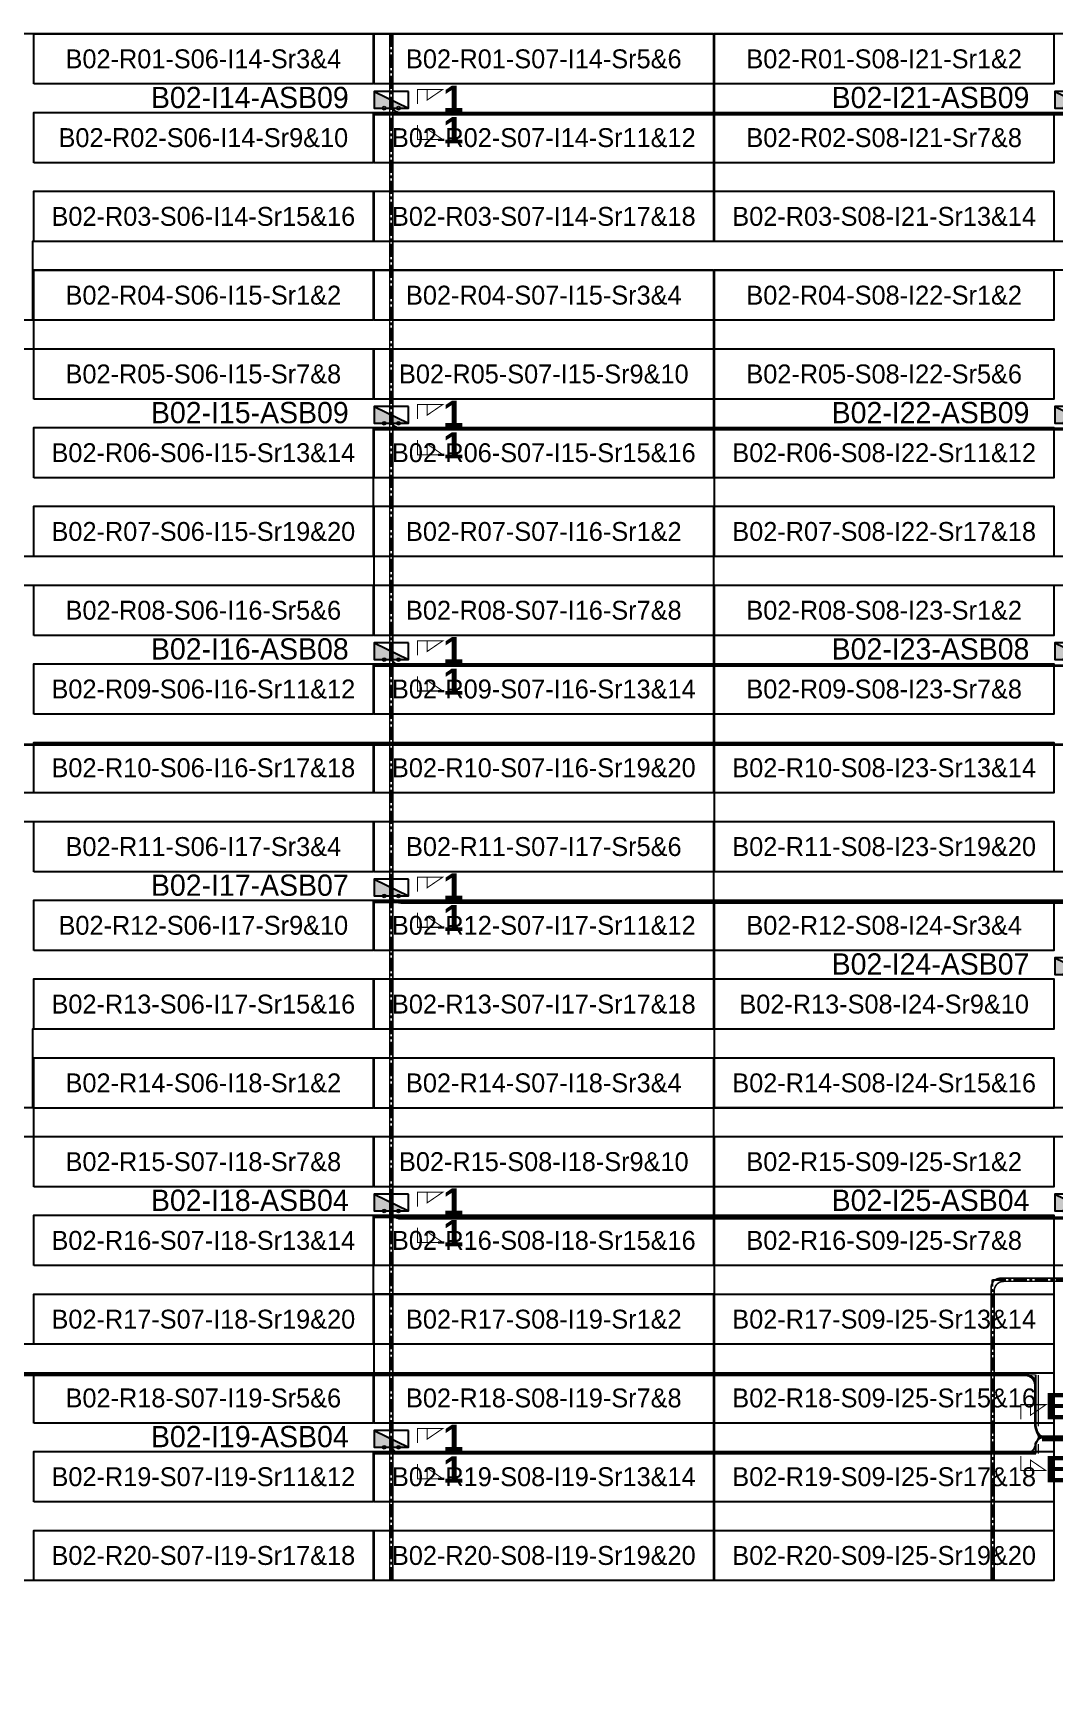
# Model space of a CAD drawing. Header units: metres. Extents: x 531689 to 532245, y 2673919 to 2674172.
# Drawn here: x 531888.6 to 531985.8, y 2674014.9 to 2674171.7 of the extents above; entities that cross this region are included whole.
import ezdxf
from ezdxf.enums import TextEntityAlignment as Align

# ---------------------------------------------------------------- set-up
doc = ezdxf.new("R2010")
doc.units = ezdxf.units.M
doc.header["$MEASUREMENT"] = 0
doc.linetypes.add('CENTER', pattern=[2, 1.25, -0.25, 0.25, -0.25])
for name, color, linetype in [('300mm Hume Pipe', 74, 'Continuous'), ('DC Trench BL-02', 40, 'Continuous'), ('E-Inverter Grouping', 2, 'Continuous'), ('Excavation', 7, 'Continuous'), ('Inverter Block-02', 7, 'Continuous'), ('LT Cable(AG) INV to LT Panel BL-02', 2, 'Continuous'), ('Messenger Wire Block-02 (Master Path)', 30, 'Continuous'), ('Messenger Wire Block-02 (MW Path)', 191, 'Continuous'), ('Messenger Wire Exc Link', 7, 'Continuous'), ('MMS Table Block-02', 8, 'Continuous'), ('Plan Line - DC BL-02', 40, 'Continuous'), ('Section Marking BL-02', 2, 'Continuous'), ('Trench (AC)-BL02', 14, 'Continuous')]:
    doc.layers.add(name, color=color, linetype=linetype)
doc.layers.add('Boundary-12.5 MW Block', color=6, linetype='Continuous', lineweight=9)
doc.layers.add('PILE', color=1, linetype='Continuous', lineweight=15)
doc.styles.add('BoldTextStyle', font='arialbd.ttf')
doc.styles.get("Standard").update_dxf_attribs({"font": 'Adani Regular.ttf'})

# ---------------------------------------------------------------- blocks, each defined once
blk = doc.blocks.new('MMS Table (32.292 x 4.788)')
at = {"color": 0}
blk.add_lwpolyline([(0, -0.002), (0, 4.786), (32.292, 4.786), (32.292, -0.002)], close=True, dxfattribs=at)
at = {"color": 7}
blk.add_attdef('ID1', text='', height=1.8, dxfattribs=at).set_placement((16.146, 2.392), align=Align.MIDDLE_CENTER)
blk = doc.blocks.new('Inverter Block')
h = blk.add_hatch(color=0)
h.dxf.hatch_style = 1
h.paths.add_polyline_path([(-1.46, 2.27), (-1.46, 0.85), (1.46, 0.85)])
at = {"color": 0}
blk.add_lwpolyline([(1.46, 2.27), (-1.46, 2.27), (-1.46, 0.85), (1.46, 0.85)], close=True, dxfattribs=at)
blk.add_lwpolyline([(-1.46, 2.27), (1.46, 0.85)], dxfattribs=at)
at = {"layer": 'PILE'}
for centre in [(-0.61, 0.85), (0.61, 0.85)]:
    blk.add_circle(centre, 0.156, dxfattribs=at)
at = {"color": 7}
blk.add_attdef('ID', (-1.46, 3.01), '', height=1.8, dxfattribs=at)

msp = doc.modelspace()

# ---------------------------------------------------------------- hatches: boundary and pattern name
at = {"layer": '300mm Hume Pipe'}
h = msp.add_hatch(dxfattribs=at)
h.set_pattern_fill('ANSI37', color=74)
h.set_pattern_definition([(45, (0, 0), (-0.0883883476483, 0.0883883476483), []), (135, (0, 0), (-0.0883883476483, -0.0883883476483), [])])
h.paths.add_polyline_path([(532005.88, 2674039.25), (531997.49, 2674039.25), (531987.7, 2674037.68), (531984.82, 2674037.68), (531984.82, 2674037.98), (531987.68, 2674037.98), (531997.46, 2674039.55), (532005.88, 2674039.55)])

# ---------------------------------------------------------------- linework, layer by layer
at = {"layer": '300mm Hume Pipe', "color": 74}
msp.add_lwpolyline([(532005.88, 2674039.25), (531997.49, 2674039.25), (531987.7, 2674037.68), (531984.82, 2674037.68), (531984.82, 2674037.98), (531987.68, 2674037.98), (531997.46, 2674039.55), (532005.88, 2674039.55)], close=True, dxfattribs=at)
at = {"layer": 'Boundary-12.5 MW Block', "const_width": 0.05}
msp.add_lwpolyline([(531689.41, 2674066.58), (531721.8, 2674066.58), (531721.8, 2674171.58), (532244.88, 2674171.58), (532244.88, 2673926.79), (531953.35, 2673926.79), (531953.35, 2673919.29), (531888.66, 2673919.29), (531888.66, 2673934.29), (531856.27, 2673934.29), (531856.27, 2673949.29), (531818.98, 2673949.29), (531818.98, 2673956.79), (531786.59, 2673956.79), (531786.59, 2673971.79), (531754.2, 2673971.79), (531754.2, 2673979.29), (531721.8, 2673979.29), (531721.8, 2673994.29), (531689.41, 2673994.29)], close=True, dxfattribs=at)
at = {"layer": 'DC Trench BL-02', "color": 40, "const_width": 0.15}
msp.add_lwpolyline([(531922.84, 2674171.58), (531922.54, 2674171.58), (531922.54, 2674024.29), (531922.84, 2674024.29)], close=True, dxfattribs=at)
msp.add_lwpolyline([(531980.07, 2674051.88, -0.414214), (531980.97, 2674052.78), (531986.73, 2674052.78, 0.414214), (531987.63, 2674053.68), (531987.63, 2674171.58), (531987.33, 2674171.58), (531987.33, 2674053.98, -0.414214), (531986.43, 2674053.08), (531980.67, 2674053.08, 0.414214), (531979.77, 2674052.18), (531979.77, 2674024.29), (531980.07, 2674024.29)], format="xyb", close=True, dxfattribs=at)
at = {"layer": 'E-Inverter Grouping', "color": 3}
for points in [[(531953.35, 2674171.58), (531953.35, 2674151.79), (531888.56, 2674151.79), (531888.56, 2674144.29), (531856.27, 2674144.29), (531856.27, 2674171.58)], [(532050.52, 2674144.29), (532018.23, 2674144.29), (532018.23, 2674151.79), (531953.45, 2674151.79), (531953.45, 2674171.58), (532050.52, 2674171.58)], [(531953.35, 2674149.08), (531953.35, 2674129.29), (531920.96, 2674129.29), (531920.96, 2674121.79), (531856.27, 2674121.79), (531856.27, 2674141.58), (531888.66, 2674141.58), (531888.66, 2674149.08)], [(531953.35, 2674099.29), (531856.27, 2674099.29), (531856.27, 2674119.08), (531921.06, 2674119.08), (531921.06, 2674126.58), (531953.35, 2674126.58)], [(531953.35, 2674096.58), (531953.35, 2674076.79), (531888.56, 2674076.79), (531888.56, 2674069.29), (531856.27, 2674069.29), (531856.27, 2674096.58)], [(532050.52, 2674069.29), (531953.45, 2674069.29), (531953.45, 2674089.08), (532018.23, 2674089.08), (532018.23, 2674096.58), (532050.52, 2674096.58)], [(531953.35, 2674074.08), (531953.35, 2674054.29), (531920.96, 2674054.29), (531920.96, 2674046.79), (531856.27, 2674046.79), (531856.27, 2674066.58), (531888.66, 2674066.58), (531888.66, 2674074.08)], [(532050.52, 2674066.58), (532050.52, 2674054.29), (531985.74, 2674054.29), (531985.74, 2674024.29), (531953.45, 2674024.29), (531953.45, 2674066.58)], [(531953.35, 2674024.29), (531856.27, 2674024.29), (531856.27, 2674044.08), (531921.06, 2674044.08), (531921.06, 2674051.58), (531953.35, 2674051.58)]]:
    msp.add_lwpolyline(points, close=True, dxfattribs=at)
at = {"layer": 'E-Inverter Grouping'}
for points in [[(532018.13, 2674141.58), (532050.52, 2674141.58), (532050.52, 2674121.79), (531953.45, 2674121.79), (531953.45, 2674149.08), (532018.13, 2674149.08)], [(532050.52, 2674119.08), (532050.52, 2674099.29), (532018.13, 2674099.29), (532018.13, 2674091.79), (531953.45, 2674091.79), (531953.45, 2674119.08)]]:
    msp.add_lwpolyline(points, close=True, dxfattribs=at)
at = {"layer": 'Excavation', "color": 2, "const_width": 0.1}
msp.add_lwpolyline([(532007.92, 2674038.73), (532006.18, 2674039.4), (531997.55, 2674039.4), (531987.83, 2674037.9), (531984.34, 2674037.9)], dxfattribs=at)
at = {"layer": 'LT Cable(AG) INV to LT Panel BL-02'}
for points in [[(532010.88, 2674039.23), (532008.19, 2674039.23, -0.164221), (532007.64, 2674039.41), (532006.19, 2674040.52, 0.103275), (532005.83, 2674040.6), (532000.01, 2674040.6, -0.414214), (531999.11, 2674041.5), (531999.11, 2674052.86, -0.031335), (531999.12, 2674052.97), (531999.18, 2674053.44, 0.031335), (531999.18, 2674053.55), (531999.18, 2674103, 0.414214), (531998.28, 2674103.9), (531850.48, 2674103.9, -0.414214), (531849.58, 2674104.8), (531849.58, 2674163, 0.414214), (531848.68, 2674163.9), (531789.13, 2674163.9, -0.414214), (531788.23, 2674164.8), (531788.23, 2674165.19)], [(532008.89, 2674039.35), (532008.22, 2674039.35, -0.163474), (532007.68, 2674039.54), (532006.21, 2674040.65, 0.103275), (532005.85, 2674040.72), (532000.14, 2674040.72, -0.414214), (531999.24, 2674041.62), (531999.24, 2674052.85, -0.031335), (531999.24, 2674052.96), (531999.3, 2674053.43, 0.031335), (531999.31, 2674053.55), (531999.31, 2674163.13, 0.414214), (531998.41, 2674164.03), (531923.59, 2674164.03, -0.414214), (531922.69, 2674164.93), (531922.69, 2674165.19)], [(532013.04, 2674039.18), (532008.17, 2674039.18, -0.164524), (532007.63, 2674039.36), (532006.18, 2674040.47, 0.103275), (532005.82, 2674040.55), (531999.96, 2674040.55, -0.414214), (531999.06, 2674041.45), (531999.06, 2674052.86, -0.031335), (531999.07, 2674052.97), (531999.13, 2674053.44, 0.031335), (531999.13, 2674053.56), (531999.13, 2674102.95, 0.414214), (531998.23, 2674103.85), (531850.43, 2674103.85, -0.414214), (531849.53, 2674104.75), (531849.53, 2674132.95, 0.414214), (531848.63, 2674133.85), (531756.73, 2674133.85, -0.414214), (531755.83, 2674134.75), (531755.83, 2674135.19)], [(532010.88, 2674039.2), (532008.18, 2674039.2, -0.164372), (532007.64, 2674039.39), (532006.18, 2674040.5, 0.103275), (532005.82, 2674040.57), (531999.99, 2674040.57, -0.414214), (531999.09, 2674041.47), (531999.09, 2674052.86, -0.031335), (531999.09, 2674052.97), (531999.15, 2674053.44, 0.031335), (531999.16, 2674053.56), (531999.16, 2674102.98, 0.414214), (531998.26, 2674103.88), (531850.45, 2674103.88, -0.414214), (531849.55, 2674104.78), (531849.55, 2674132.98, 0.414214), (531848.65, 2674133.88), (531821.52, 2674133.88, -0.414214), (531820.62, 2674134.78), (531820.62, 2674135.19)], [(532008.89, 2674039.3), (532008.21, 2674039.3, -0.163771), (532007.67, 2674039.49), (532006.2, 2674040.6, 0.103275), (532005.84, 2674040.67), (532000.09, 2674040.67, -0.414214), (531999.19, 2674041.57), (531999.19, 2674052.85, -0.031335), (531999.19, 2674052.97), (531999.25, 2674053.44, 0.031335), (531999.26, 2674053.55), (531999.26, 2674133.08, 0.414214), (531998.36, 2674133.98), (531923.59, 2674133.98, -0.414214), (531922.69, 2674134.88), (531922.69, 2674135.19)], [(532010.88, 2674039.25), (532008.2, 2674039.25, -0.16407), (532007.65, 2674039.44), (532006.19, 2674040.55, 0.103275), (532005.83, 2674040.62), (532000.04, 2674040.62, -0.414214), (531999.14, 2674041.52), (531999.14, 2674052.86, -0.031335), (531999.14, 2674052.97), (531999.2, 2674053.44, 0.031335), (531999.21, 2674053.55), (531999.21, 2674110.53, 0.414214), (531998.31, 2674111.43), (531923.59, 2674111.43, -0.414214), (531922.69, 2674112.33), (531922.69, 2674112.69)], [(532013.04, 2674039.15), (532008.17, 2674039.15, -0.164677), (532007.62, 2674039.34), (532006.17, 2674040.45, 0.103275), (532005.81, 2674040.52), (531999.94, 2674040.52, -0.414214), (531999.04, 2674041.42), (531999.04, 2674052.86, -0.031335), (531999.04, 2674052.98), (531999.1, 2674053.45, 0.031335), (531999.11, 2674053.56), (531999.11, 2674102.93, 0.414214), (531998.21, 2674103.83), (531821.52, 2674103.83, -0.414214), (531820.62, 2674104.73), (531820.62, 2674105.19)], [(532013.04, 2674039.13), (532008.16, 2674039.13, -0.164831), (532007.61, 2674039.32), (532006.17, 2674040.42, 0.103275), (532005.81, 2674040.5), (531999.91, 2674040.5, -0.414214), (531999.01, 2674041.4), (531999.01, 2674052.86, -0.031335), (531999.02, 2674052.98), (531999.08, 2674053.45, 0.031335), (531999.08, 2674053.56), (531999.08, 2674087.9, 0.414214), (531998.18, 2674088.8), (531923.59, 2674088.8, -0.414214), (531922.69, 2674089.7), (531922.69, 2674090.19)], [(532011.98, 2674037.79), (532008.48, 2674037.79, -0.175133), (532007.9, 2674038), (532006.33, 2674039.3, 0.092424), (532006.01, 2674039.36), (531997.62, 2674039.36, 0.03833), (531997.48, 2674039.35), (531987.9, 2674037.87, -0.03833), (531987.76, 2674037.86), (531984.99, 2674037.86, -0.331931), (531984.12, 2674038.5), (531984.02, 2674038.86, -0.072337), (531983.98, 2674039.12), (531983.98, 2674042.94, 0.414214), (531983.08, 2674043.84), (531850.41, 2674043.84, -0.414214), (531849.51, 2674044.74), (531849.51, 2674072.94, 0.414214), (531848.61, 2674073.84), (531756.73, 2674073.84, -0.414214), (531755.83, 2674074.74), (531755.83, 2674075.19)], [(532011.98, 2674037.76), (532008.47, 2674037.76, -0.175321), (532007.9, 2674037.97), (532006.33, 2674039.28, 0.092424), (532006, 2674039.34), (531997.62, 2674039.34, 0.03833), (531997.48, 2674039.33), (531987.9, 2674037.84, -0.03833), (531987.76, 2674037.83), (531984.97, 2674037.83, -0.331931), (531984.11, 2674038.48), (531983.99, 2674038.86, -0.072337), (531983.96, 2674039.12), (531983.96, 2674042.91, 0.414214), (531983.06, 2674043.81), (531850.39, 2674043.81, -0.414214), (531849.49, 2674044.71), (531849.49, 2674072.91, 0.414214), (531848.59, 2674073.81), (531821.52, 2674073.81, -0.414214), (531820.62, 2674074.71), (531820.62, 2674075.19)], [(532013.72, 2674037.72), (532013.72, 2674038.15, 0.414214), (532012.82, 2674039.05), (532008.14, 2674039.05, -0.165297), (532007.59, 2674039.24), (532006.15, 2674040.35, 0.103275), (532005.79, 2674040.42), (531999.84, 2674040.42, -0.414214), (531998.94, 2674041.32), (531998.94, 2674052.87, -0.031335), (531998.94, 2674052.98), (531999, 2674053.45, 0.031335), (531999.01, 2674053.57), (531999.01, 2674057.83, 0.414214), (531998.11, 2674058.73), (531923.59, 2674058.73, -0.414214), (531922.69, 2674059.63), (531922.69, 2674060.19)], [(532013.92, 2674037.84), (532008.49, 2674037.84, -0.17476), (532007.92, 2674038.04), (532006.34, 2674039.35, 0.092424), (532006.02, 2674039.41), (531997.62, 2674039.41, 0.03833), (531997.48, 2674039.4), (531987.9, 2674037.92, -0.03833), (531987.76, 2674037.91), (531985.02, 2674037.91, -0.331931), (531984.16, 2674038.55), (531984.07, 2674038.87, -0.072337), (531984.03, 2674039.13), (531984.03, 2674042.99, 0.414214), (531983.13, 2674043.89), (531724.34, 2674043.89, -0.414214), (531723.44, 2674044.79), (531723.44, 2674045.19)], [(532011.98, 2674037.81), (532008.48, 2674037.81, -0.174946), (532007.91, 2674038.02), (532006.34, 2674039.33, 0.092424), (532006.01, 2674039.39), (531997.62, 2674039.39, 0.03833), (531997.48, 2674039.38), (531987.9, 2674037.89, -0.03833), (531987.76, 2674037.88), (531985.01, 2674037.88, -0.331931), (531984.14, 2674038.53), (531984.04, 2674038.87, -0.072337), (531984.01, 2674039.12), (531984.01, 2674042.96, 0.414214), (531983.11, 2674043.86), (531821.52, 2674043.86, -0.414214), (531820.62, 2674044.76), (531820.62, 2674045.19)], [(532013.92, 2674037.86), (532008.5, 2674037.86, -0.174574), (532007.93, 2674038.07), (532006.35, 2674039.38, 0.092424), (532006.02, 2674039.44), (531997.61, 2674039.44, 0.03833), (531997.48, 2674039.43), (531987.89, 2674037.94, -0.03833), (531987.76, 2674037.93), (531984.85, 2674037.93, 0.272075), (531984.06, 2674037.47), (531983.98, 2674037.32), (531983.98, 2674037.31, -0.414214), (531983.08, 2674036.41), (531923.59, 2674036.41, -0.414214), (531922.69, 2674037.31), (531922.69, 2674037.69)]]:
    msp.add_lwpolyline(points, format="xyb", dxfattribs=at)
at = {"layer": 'Messenger Wire Block-02 (Master Path)'}
for points in [[(531921.06, 2674163.88), (531999.16, 2674163.88)], [(531921.06, 2674133.88), (531999.16, 2674133.88)], [(531921.06, 2674111.38), (531999.16, 2674111.38)], [(531856.27, 2674103.88), (531999.16, 2674103.88)], [(531921.06, 2674088.88), (531999.16, 2674088.88)], [(531921.06, 2674058.88), (531999.16, 2674058.88)], [(531984.02, 2674038.99), (531984.02, 2674043.88)], [(531984.02, 2674036.38), (531984.02, 2674037.31)], [(531921.06, 2674036.38), (531984.02, 2674036.38)]]:
    msp.add_lwpolyline(points, dxfattribs=at)
at = {"layer": 'Messenger Wire Block-02 (MW Path)', "const_width": 0.1}
for points in [[(531921.06, 2674163.88), (531999.16, 2674163.88)], [(531921.06, 2674133.88), (531999.16, 2674133.88)], [(531921.06, 2674111.38), (531999.16, 2674111.38)], [(531856.27, 2674103.88), (531999.16, 2674103.88)], [(531921.06, 2674088.88), (531999.16, 2674088.88)], [(531921.06, 2674058.88), (531999.16, 2674058.88)], [(531856.27, 2674043.88), (531984.02, 2674043.88)], [(531984.27, 2674038.99), (531984.27, 2674043.88)], [(531984.27, 2674036.38), (531984.27, 2674037.31)], [(531921.06, 2674036.38), (531984.02, 2674036.38)]]:
    msp.add_lwpolyline(points, dxfattribs=at)
at = {"layer": 'Messenger Wire Exc Link'}
msp.add_lwpolyline([(531984.02, 2674037.31), (531984.34, 2674037.9), (531984.02, 2674038.99)], dxfattribs=at)
at = {"layer": 'Plan Line - DC BL-02', "color": 6, "linetype": 'CENTER'}
for points in [[(531922.69, 2674171.58), (531922.69, 2674024.29)], [(531979.92, 2674024.29), (531979.92, 2674052.93)], [(531979.92, 2674052.93), (531987.48, 2674052.93)]]:
    msp.add_lwpolyline(points, dxfattribs=at)
at = {"layer": 'Section Marking BL-02', "color": 94, "lineweight": 35, "true_color": 0x00a500, "const_width": 0.1}
for points in [[(531925.19, 2674164.88), (531925.19, 2674166.27), (531927.59, 2674166.27), (531926.11, 2674165.26), (531926.11, 2674166.27)], [(531925.19, 2674162.88), (531925.19, 2674161.49), (531927.59, 2674161.49), (531926.11, 2674162.5), (531926.11, 2674161.49)], [(531925.19, 2674134.88), (531925.19, 2674136.27), (531927.59, 2674136.27), (531926.11, 2674135.26), (531926.11, 2674136.27)], [(531925.19, 2674132.88), (531925.19, 2674131.49), (531927.59, 2674131.49), (531926.11, 2674132.5), (531926.11, 2674131.49)], [(531925.19, 2674112.38), (531925.19, 2674113.77), (531927.59, 2674113.77), (531926.11, 2674112.76), (531926.11, 2674113.77)], [(531925.19, 2674110.38), (531925.19, 2674108.99), (531927.59, 2674108.99), (531926.11, 2674110), (531926.11, 2674108.99)], [(531925.19, 2674089.88), (531925.19, 2674091.27), (531927.59, 2674091.27), (531926.11, 2674090.26), (531926.11, 2674091.27)], [(531925.19, 2674087.88), (531925.19, 2674086.49), (531927.59, 2674086.49), (531926.11, 2674087.5), (531926.11, 2674086.49)], [(531925.19, 2674059.88), (531925.19, 2674061.27), (531927.59, 2674061.27), (531926.11, 2674060.26), (531926.11, 2674061.27)], [(531925.19, 2674057.88), (531925.19, 2674056.49), (531927.59, 2674056.49), (531926.11, 2674057.5), (531926.11, 2674056.49)], [(531982.59, 2674039.65), (531982.59, 2674041.04), (531984.99, 2674041.04), (531983.51, 2674040.03), (531983.51, 2674041.04)], [(531925.19, 2674037.38), (531925.19, 2674038.77), (531927.59, 2674038.77), (531926.11, 2674037.76), (531926.11, 2674038.77)], [(531982.59, 2674036.15), (531982.59, 2674034.76), (531984.99, 2674034.76), (531983.51, 2674035.77), (531983.51, 2674034.76)], [(531925.19, 2674035.38), (531925.19, 2674033.99), (531927.59, 2674033.99), (531926.11, 2674035), (531926.11, 2674033.99)]]:
    msp.add_lwpolyline(points, dxfattribs=at)
at = {"layer": 'Trench (AC)-BL02', "const_width": 0.1}
msp.add_lwpolyline([(531984.68, 2674037.61), (531987.71, 2674037.61), (531997.49, 2674039.17), (532006.01, 2674039.17), (532006.01, 2674039.62), (531997.46, 2674039.62), (531987.67, 2674038.06), (531984.68, 2674038.06)], close=True, dxfattribs=at)

# ---------------------------------------------------------------- block references
at = {"layer": 'Inverter Block-02'}
ref = msp.add_blockref('Inverter Block', (531922.69, 2674163.53), dxfattribs=dict(at, xscale=1.124999999976148, yscale=1.124999999976148, zscale=1.124999999976148))
ref.add_attrib('ID', 'B02-I14-ASB09', (531899.82, 2674164.49), dxfattribs={"layer": '0', "color": 7, "height": 2.025})
ref = msp.add_blockref('Inverter Block', (531987.48, 2674163.53), dxfattribs=dict(at, xscale=1.124999999976148, yscale=1.124999999976148, zscale=1.124999999976148))
ref.add_attrib('ID', 'B02-I21-ASB09', (531964.6, 2674164.49), dxfattribs={"layer": '0', "color": 7, "height": 2.025})
ref = msp.add_blockref('Inverter Block', (531922.69, 2674133.53), dxfattribs=dict(at, xscale=1.124999999976148, yscale=1.124999999976148, zscale=1.124999999976148))
ref.add_attrib('ID', 'B02-I15-ASB09', (531899.82, 2674134.49), dxfattribs={"layer": '0', "color": 7, "height": 2.025})
ref = msp.add_blockref('Inverter Block', (531987.48, 2674133.53), dxfattribs=dict(at, xscale=1.124999999976148, yscale=1.124999999976148, zscale=1.124999999976148))
ref.add_attrib('ID', 'B02-I22-ASB09', (531964.6, 2674134.49), dxfattribs={"layer": '0', "color": 7, "height": 2.025})
ref = msp.add_blockref('Inverter Block', (531922.69, 2674111.03), dxfattribs=dict(at, xscale=1.124999999976148, yscale=1.124999999976148, zscale=1.124999999976148))
ref.add_attrib('ID', 'B02-I16-ASB08', (531899.82, 2674111.99), dxfattribs={"layer": '0', "color": 7, "height": 2.025})
ref = msp.add_blockref('Inverter Block', (531987.48, 2674111.03), dxfattribs=dict(at, xscale=1.124999999976148, yscale=1.124999999976148, zscale=1.124999999976148))
ref.add_attrib('ID', 'B02-I23-ASB08', (531964.6, 2674111.99), dxfattribs={"layer": '0', "color": 7, "height": 2.025})
ref = msp.add_blockref('Inverter Block', (531922.69, 2674088.53), dxfattribs=dict(at, xscale=1.124999999976148, yscale=1.124999999976148, zscale=1.124999999976148))
ref.add_attrib('ID', 'B02-I17-ASB07', (531899.82, 2674089.49), dxfattribs={"layer": '0', "color": 7, "height": 2.025})
ref = msp.add_blockref('Inverter Block', (531987.48, 2674081.03), dxfattribs=dict(at, xscale=1.124999999976148, yscale=1.124999999976148, zscale=1.124999999976148))
ref.add_attrib('ID', 'B02-I24-ASB07', (531964.6, 2674081.99), dxfattribs={"layer": '0', "color": 7, "height": 2.025})
ref = msp.add_blockref('Inverter Block', (531922.69, 2674058.53), dxfattribs=dict(at, xscale=1.124999999976148, yscale=1.124999999976148, zscale=1.124999999976148))
ref.add_attrib('ID', 'B02-I18-ASB04', (531899.82, 2674059.49), dxfattribs={"layer": '0', "color": 7, "height": 2.025})
ref = msp.add_blockref('Inverter Block', (531987.48, 2674058.53), dxfattribs=dict(at, xscale=1.124999999976148, yscale=1.124999999976148, zscale=1.124999999976148))
ref.add_attrib('ID', 'B02-I25-ASB04', (531964.6, 2674059.49), dxfattribs={"layer": '0', "color": 7, "height": 2.025})
ref = msp.add_blockref('Inverter Block', (531922.69, 2674036.03), dxfattribs=dict(at, xscale=1.124999999976148, yscale=1.124999999976148, zscale=1.124999999976148))
ref.add_attrib('ID', 'B02-I19-ASB04', (531899.82, 2674036.99), dxfattribs={"layer": '0', "color": 7, "height": 2.025})
at = {"layer": 'MMS Table Block-02'}
for p, values in [((531888.66, 2674166.79), {'ID1': 'B02-R01-S06-I14-Sr3&4'}), ((531921.06, 2674166.79), {'ID1': 'B02-R01-S07-I14-Sr5&6'}), ((531953.45, 2674166.79), {'ID1': 'B02-R01-S08-I21-Sr1&2'}), ((531888.66, 2674159.29), {'ID1': 'B02-R02-S06-I14-Sr9&10'}), ((531921.06, 2674159.29), {'ID1': 'B02-R02-S07-I14-Sr11&12'}), ((531953.45, 2674159.29), {'ID1': 'B02-R02-S08-I21-Sr7&8'}), ((531888.66, 2674151.79), {'ID1': 'B02-R03-S06-I14-Sr15&16'}), ((531921.06, 2674151.79), {'ID1': 'B02-R03-S07-I14-Sr17&18'}), ((531953.45, 2674151.79), {'ID1': 'B02-R03-S08-I21-Sr13&14'}), ((531888.66, 2674144.29), {'ID1': 'B02-R04-S06-I15-Sr1&2'}), ((531921.06, 2674144.29), {'ID1': 'B02-R04-S07-I15-Sr3&4'}), ((531953.45, 2674144.29), {'ID1': 'B02-R04-S08-I22-Sr1&2'}), ((531888.66, 2674136.79), {'ID1': 'B02-R05-S06-I15-Sr7&8'}), ((531921.06, 2674136.79), {'ID1': 'B02-R05-S07-I15-Sr9&10'}), ((531953.45, 2674136.79), {'ID1': 'B02-R05-S08-I22-Sr5&6'}), ((531888.66, 2674129.29), {'ID1': 'B02-R06-S06-I15-Sr13&14'}), ((531921.06, 2674129.29), {'ID1': 'B02-R06-S07-I15-Sr15&16'}), ((531953.45, 2674129.29), {'ID1': 'B02-R06-S08-I22-Sr11&12'}), ((531888.66, 2674121.79), {'ID1': 'B02-R07-S06-I15-Sr19&20'}), ((531921.06, 2674121.79), {'ID1': 'B02-R07-S07-I16-Sr1&2'}), ((531953.45, 2674121.79), {'ID1': 'B02-R07-S08-I22-Sr17&18'}), ((531888.66, 2674114.29), {'ID1': 'B02-R08-S06-I16-Sr5&6'}), ((531921.06, 2674114.29), {'ID1': 'B02-R08-S07-I16-Sr7&8'}), ((531953.45, 2674114.29), {'ID1': 'B02-R08-S08-I23-Sr1&2'}), ((531888.66, 2674106.79), {'ID1': 'B02-R09-S06-I16-Sr11&12'}), ((531921.06, 2674106.79), {'ID1': 'B02-R09-S07-I16-Sr13&14'}), ((531953.45, 2674106.79), {'ID1': 'B02-R09-S08-I23-Sr7&8'}), ((531888.66, 2674099.29), {'ID1': 'B02-R10-S06-I16-Sr17&18'}), ((531921.06, 2674099.29), {'ID1': 'B02-R10-S07-I16-Sr19&20'}), ((531953.45, 2674099.29), {'ID1': 'B02-R10-S08-I23-Sr13&14'}), ((531888.66, 2674091.79), {'ID1': 'B02-R11-S06-I17-Sr3&4'}), ((531921.06, 2674091.79), {'ID1': 'B02-R11-S07-I17-Sr5&6'}), ((531953.45, 2674091.79), {'ID1': 'B02-R11-S08-I23-Sr19&20'}), ((531888.66, 2674084.29), {'ID1': 'B02-R12-S06-I17-Sr9&10'}), ((531921.06, 2674084.29), {'ID1': 'B02-R12-S07-I17-Sr11&12'}), ((531953.45, 2674084.29), {'ID1': 'B02-R12-S08-I24-Sr3&4'}), ((531888.66, 2674076.79), {'ID1': 'B02-R13-S06-I17-Sr15&16'}), ((531921.06, 2674076.79), {'ID1': 'B02-R13-S07-I17-Sr17&18'}), ((531953.45, 2674076.79), {'ID1': 'B02-R13-S08-I24-Sr9&10'}), ((531888.66, 2674069.29), {'ID1': 'B02-R14-S06-I18-Sr1&2'}), ((531921.06, 2674069.29), {'ID1': 'B02-R14-S07-I18-Sr3&4'}), ((531953.45, 2674069.29), {'ID1': 'B02-R14-S08-I24-Sr15&16'}), ((531888.66, 2674061.79), {'ID1': 'B02-R15-S07-I18-Sr7&8'}), ((531921.06, 2674061.79), {'ID1': 'B02-R15-S08-I18-Sr9&10'}), ((531953.45, 2674061.79), {'ID1': 'B02-R15-S09-I25-Sr1&2'}), ((531888.66, 2674054.29), {'ID1': 'B02-R16-S07-I18-Sr13&14'}), ((531921.06, 2674054.29), {'ID1': 'B02-R16-S08-I18-Sr15&16'}), ((531953.45, 2674054.29), {'ID1': 'B02-R16-S09-I25-Sr7&8'}), ((531888.66, 2674046.79), {'ID1': 'B02-R17-S07-I18-Sr19&20'}), ((531921.06, 2674046.79), {'ID1': 'B02-R17-S08-I19-Sr1&2'}), ((531953.45, 2674046.79), {'ID1': 'B02-R17-S09-I25-Sr13&14'}), ((531888.66, 2674039.29), {'ID1': 'B02-R18-S07-I19-Sr5&6'}), ((531921.06, 2674039.29), {'ID1': 'B02-R18-S08-I19-Sr7&8'}), ((531953.45, 2674039.29), {'ID1': 'B02-R18-S09-I25-Sr15&16'}), ((531888.66, 2674031.79), {'ID1': 'B02-R19-S07-I19-Sr11&12'}), ((531921.06, 2674031.79), {'ID1': 'B02-R19-S08-I19-Sr13&14'}), ((531953.45, 2674031.79), {'ID1': 'B02-R19-S09-I25-Sr17&18'}), ((531888.66, 2674024.29), {'ID1': 'B02-R20-S07-I19-Sr17&18'}), ((531921.06, 2674024.29), {'ID1': 'B02-R20-S08-I19-Sr19&20'}), ((531953.45, 2674024.29), {'ID1': 'B02-R20-S09-I25-Sr19&20'})]:
    msp.add_blockref('MMS Table (32.292 x 4.788)', p, dxfattribs=at).add_auto_attribs(values)

# ---------------------------------------------------------------- texts
at = {"layer": 'Section Marking BL-02', "color": 94, "true_color": 0x00a500, "style": 'BoldTextStyle'}
for s, p in [('1', (531928.59, 2674165.38)), ('1', (531928.59, 2674162.38)), ('1', (531928.59, 2674135.38)), ('1', (531928.59, 2674132.38)), ('1', (531928.59, 2674112.88)), ('1', (531928.59, 2674109.88)), ('1', (531928.59, 2674090.38)), ('1', (531928.59, 2674087.38)), ('1', (531928.59, 2674060.38)), ('1', (531928.59, 2674057.38)), ('E', (531986.09, 2674040.9)), ('1', (531928.59, 2674037.88)), ('1', (531928.59, 2674034.88)), ('E', (531986.09, 2674034.9))]:
    msp.add_text(s, height=2.5, dxfattribs=at).set_placement(p, align=Align.MIDDLE_CENTER)

doc.saveas('drawing.dxf')
